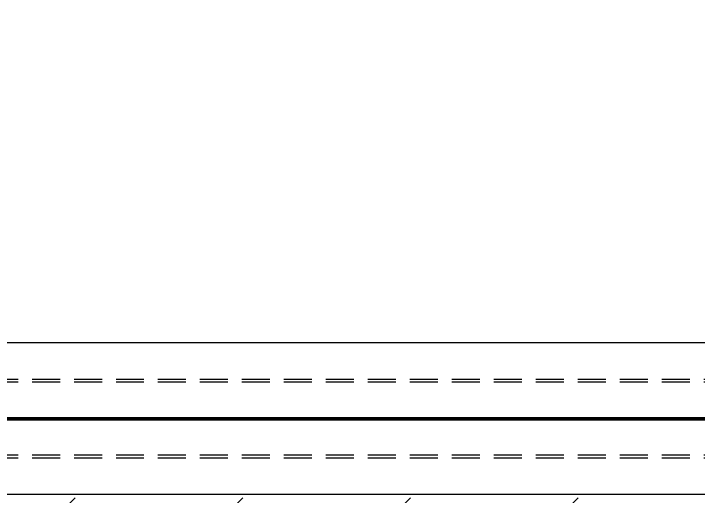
# Model space of a CAD drawing. Header units: millimetres. Extents: x -300 to 383236, y -195106 to -144646.
# Drawn here: x 21106 to 22940, y -176910 to -175617 of the extents above; entities that cross this region are included whole.
import ezdxf

# ---------------------------------------------------------------- set-up
doc = ezdxf.new("R2010")
doc.units = ezdxf.units.MM
doc.header["$LTSCALE"] = 60
doc.linetypes.add('CENTER', pattern=[2, 1.25, -0.25, 0.25, -0.25])
doc.linetypes.add('HIDDEN', pattern=[0.375, 0.25, -0.125])
doc.layers.add('1CEN', color=20, linetype='CENTER')
doc.layers.add('CONTAINER', color=2, linetype='Continuous')

# ---------------------------------------------------------------- blocks, each defined once
blk = doc.blocks.new('A$C44261593')
h = blk.add_hatch()
h.set_pattern_fill('ANSI31', color=253, scale=100)
h.set_pattern_definition([(45, (0, -50460), (-224.5064, 224.5064), [])])
edge = h.paths.add_edge_path()
edge.add_line((-58347, -14256), (-58347, -14056))
edge.add_line((-58347, -14056), (-57547, -14056))
edge.add_line((-57547, -14056), (-57547, -15056))
edge.add_line((-57547, -15056), (-60547, -15056))
edge.add_line((-60547, -15056), (-60547, -31056))
edge.add_line((-60547, -31056), (-57647, -31056))
edge.add_line((-57647, -31056), (-57647, -32268))
edge.add_line((-57647, -32268), (-43347, -32268))
edge.add_line((-43347, -32268), (-43347, -29256))
edge.add_line((-43347, -29256), (-34347, -29256))
edge.add_line((-34347, -29256), (-34347, -14206))
edge.add_line((-34347, -14206), (-33547, -14206))
edge.add_line((-33547, -14206), (-33547, -29256))
edge.add_line((-33547, -29256), (-30497, -29256))
edge.add_line((-30497, -29256), (-30497, -30056))
edge.add_line((-30497, -30056), (-30547, -30056))
edge.add_line((-30547, -30056), (-30547, -34906))
edge.add_line((-30547, -34906), (-30569.2, -34906))
edge.add_arc((-31589.7, -35133.7), 1045.6, 12.5777, 76.5787)
edge.add_line((-31347, -34116.7), (-31347, -30056))
edge.add_line((-31347, -30056), (-42547, -30056))
edge.add_line((-42547, -30056), (-42547, -34906))
edge.add_line((-42547, -34906), (-43347, -34906))
edge.add_line((-43347, -34906), (-43347, -33068))
edge.add_line((-43347, -33068), (-57647, -33068))
edge.add_line((-57647, -33068), (-57647, -34906))
edge.add_line((-57647, -34906), (-58447, -34906))
edge.add_line((-58447, -34906), (-58447, -31856))
edge.add_line((-58447, -31856), (-66197, -31856))
edge.add_line((-66197, -31856), (-66197, -31056))
edge.add_line((-66197, -31056), (-61347, -31056))
edge.add_line((-61347, -31056), (-61347, -14256))
edge.add_line((-61347, -14256), (-58347, -14256))
blk = doc.blocks.new('15M')
at = {"linetype": 'HIDDEN', "ltscale": 5}
for p, q in [((-110087.1, -152171.1), (-95087.1, -152171.1)), ((-110087.1, -152178.6), (-95087.1, -152178.6)), ((-110087.1, -154968.1), (-95087.1, -154968.1)), ((-110087.1, -154975.6), (-95087.1, -154975.6))]:
    blk.add_line(p, q, dxfattribs=at)
for points in [[(-110087.1, -152276.4), (-95087.1, -152276.4), (-95087.1, -152073.4), (-110087.1, -152073.4)], [(-110087.1, -154870.4), (-95087.1, -154870.4), (-95087.1, -155073.4), (-110087.1, -155073.4)]]:
    blk.add_lwpolyline(points, close=True)

msp = doc.modelspace()

# ---------------------------------------------------------------- linework, layer by layer
at = {"layer": '1CEN', "color": 1, "ltscale": 50}
msp.add_line((3993, -176702.1), (56993, -176702.1), dxfattribs=at)
at = {"layer": 'CONTAINER', "const_width": 10}
for points in [[(13993, -173702.1), (28993, -173702.1), (28993, -176702.1), (13993, -176702.1)], [(13993, -179702.1), (28993, -179702.1), (28993, -176702.1), (13993, -176702.1)]]:
    msp.add_lwpolyline(points, close=True, dxfattribs=at)

# ---------------------------------------------------------------- block references
msp.add_blockref('A$C44261593', (71340, -144646.1))
at = {"rotation": 180}
for p in [(-81094.1, -328775.5), (-81094.1, -331775.5)]:
    msp.add_blockref('15M', p, dxfattribs=at)

doc.saveas('drawing.dxf')
